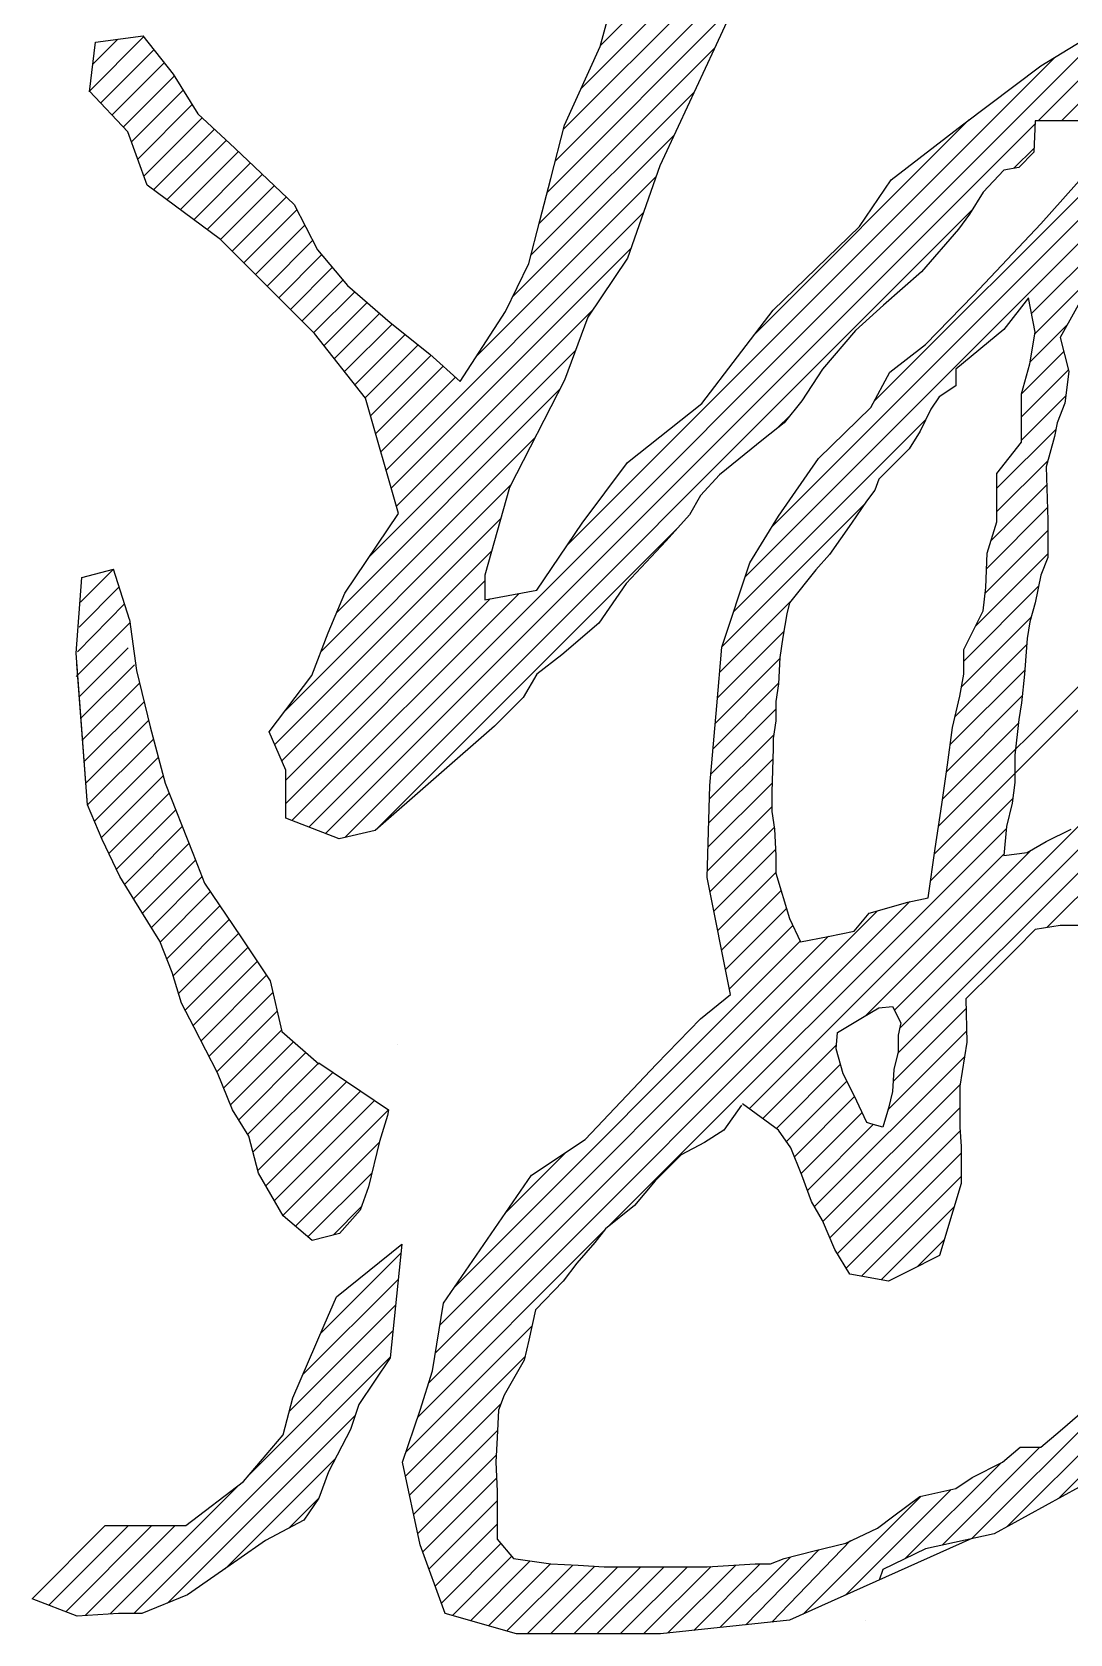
# Model space of a CAD drawing. Extents: x 14207793 to 14719554, y -1675802 to -1228715.
# Drawn here: x 14265705.3 to 14265883, y -1297137 to -1296862.8 of the extents above; entities that cross this region are included whole.
import ezdxf

# ---------------------------------------------------------------- set-up
doc = ezdxf.new("R2010")
doc.units = 0
doc.header["$LTSCALE"] = 500
doc.header["$MEASUREMENT"] = 0
doc.layers.get('0').update_dxf_attribs({"linetype": 'CONTINUOUS'})

# ---------------------------------------------------------------- blocks, each defined once
blk = doc.blocks.new('whb')
at = {"color": 6, "ltscale": 0.333333}
for p, q in [((7937600.45, -471237.18, -6886.04), (7937736.3, -471101.33, -6886.04)), ((7937622.87, -471209.62, -6886.04), (7937733.48, -471099.02, -6886.04)), ((7937562.57, -471131.32, -6886.04), (7937589.14, -471104.75, -6886.04)), ((7937558.34, -471140.69, -6886.04), (7937591.22, -471107.8, -6886.04)), ((7937664.19, -471147.78, -6886.04), (7937705.67, -471106.3, -6886.04)), ((7937554.42, -471149.74, -6886.04), (7937593.31, -471110.85, -6886.04)), ((7937552.63, -471156.66, -6886.04), (7937593.32, -471115.97, -6886.04)), ((7937659.05, -471147.78, -6886.04), (7937690.44, -471116.39, -6886.04)), ((7937562.54, -471131.44, -6886.04), (7937565.91, -471119.06, -6886.04)), ((7937550.85, -471163.58, -6886.04), (7937592.22, -471122.2, -6886.04)), ((7937592.22, -471122.2, -6886.04), (7937587.64, -471132.05, -6886.04)), ((7937659.64, -471135.68, -6886.04), (7937681.42, -471122.37, -6886.04)), ((7937498.31, -471303.39, -6886.04), (7937676.04, -471125.65, -6886.04)), ((7937449.98, -471141.24, -6886.04), (7937461.94, -471129.28, -6886.04)), ((7937450.02, -471141.45), (7937451.35, -471130.45)), ((7937450.76, -471135.32, -6886.04), (7937456.27, -471129.82, -6886.04)), ((7937451.35, -471130.45), (7937461.82, -471129.11)), ((7937461.8, -471129.11, -6886.04), (7937468.46, -471137.49, -6886.04)), ((7937452.48, -471143.87, -6886.04), (7937464.21, -471132.14, -6886.04)), ((7937549.06, -471170.5, -6886.04), (7937587.76, -471131.8, -6886.04)), ((7937554.68, -471148.74, -6886.04), (7937562.54, -471131.44, -6886.04)), ((7937555.41, -471241.15, -6886.04), (7937662.84, -471133.72, -6886.04)), ((7937587.64, -471132.05, -6886.04), (7937579.72, -471149.08, -6886.04)), ((7937454.98, -471146.51, -6886.04), (7937466.48, -471135, -6886.04)), ((7937468.46, -471137.49, -6886.04), (7937473.9, -471146.27, -6886.04)), ((7937642.4, -471148.69, -6886.04), (7937659.64, -471135.68, -6886.04)), ((7937458.48, -471150.2, -6886.04), (7937449.98, -471141.24, -6886.04)), ((7937457.48, -471149.14, -6886.04), (7937468.71, -471137.9, -6886.04)), ((7937459.29, -471152.46, -6886.04), (7937470.68, -471141.07, -6886.04)), ((7937460.65, -471156.24, -6886.04), (7937472.65, -471144.24, -6886.04)), ((7937547.28, -471177.41, -6886.04), (7937583.3, -471141.4, -6886.04)), ((7937462, -471160.02, -6886.04), (7937474.87, -471147.16, -6886.04)), ((7937473.9, -471146.27, -6886.04), (7937482.07, -471153.83, -6886.04)), ((7937473.9, -471146.27, -6886.04), (7937473.9, -471146.27, -6886.04)), ((7937596.58, -471194.85, -6886.04), (7937643.81, -471147.62, -6886.04)), ((7937658.43, -471147.78, -6886.04), (7937658.13, -471154.74, -6886.04)), ((7937669.92, -471147.78, -6886.04), (7937658.43, -471147.78, -6886.04)), ((7937458.48, -471150.2, -6886.04), (7937458.48, -471150.2, -6886.04)), ((7937462.71, -471162, -6886.04), (7937458.48, -471150.2, -6886.04)), ((7937464.12, -471163.03, -6886.04), (7937477.53, -471149.62, -6886.04)), ((7937502.02, -471304.81, -6886.04), (7937658.4, -471148.43, -6886.04)), ((7937543.24, -471186.59, -6886.04), (7937578.83, -471150.99, -6886.04)), ((7937551.65, -471160.48, -6886.04), (7937554.68, -471148.74, -6886.04)), ((7937554.68, -471148.74, -6886.04), (7937554.68, -471148.74, -6886.04)), ((7937554.68, -471148.74, -6886.04), (7937554.68, -471148.74, -6886.04)), ((7937579.72, -471149.08, -6886.04), (7937575.71, -471157.72, -6886.04)), ((7937579.72, -471149.08, -6886.04), (7937579.72, -471149.08, -6886.04)), ((7937594.48, -471248.28, -6886.04), (7937692.07, -471150.7, -6886.04)), ((7937626.67, -471160.79, -6886.04), (7937642.4, -471148.69, -6886.04)), ((7937467.07, -471165.21, -6886.04), (7937480.2, -471152.09, -6886.04)), ((7937470.03, -471167.4, -6886.04), (7937482.85, -471154.57, -6886.04)), ((7937482.07, -471153.83, -6886.04), (7937495.08, -471166.23, -6886.04)), ((7937482.07, -471153.83, -6886.04), (7937482.07, -471153.83, -6886.04)), ((7937653.7, -471158.26, -6886.04), (7937658.17, -471153.8, -6886.04)), ((7937658.13, -471154.74, -6886.04), (7937654.8, -471158.06, -6886.04)), ((7937657.61, -471190.28, -6886.04), (7937692.86, -471155.04, -6886.04)), ((7937472.98, -471169.58, -6886.04), (7937485.48, -471157.08, -6886.04)), ((7937575.71, -471157.72, -6886.04), (7937568.59, -471178.03, -6886.04)), ((7937575.71, -471157.72, -6886.04), (7937575.71, -471157.72, -6886.04)), ((7937651.47, -471158.67, -6886.04), (7937646.93, -471163.51, -6886.04)), ((7937654.8, -471158.06, -6886.04), (7937651.47, -471158.67, -6886.04)), ((7937651.47, -471158.67, -6886.04), (7937651.47, -471158.67, -6886.04)), ((7937651.47, -471158.67, -6886.04), (7937651.47, -471158.67, -6886.04)), ((7937654.8, -471158.06, -6886.04), (7937654.8, -471158.06, -6886.04)), ((7937478.9, -471173.94, -6886.04), (7937462.71, -471162, -6886.04)), ((7937475.93, -471171.76, -6886.04), (7937488.11, -471159.58, -6886.04)), ((7937478.89, -471173.94, -6886.04), (7937490.73, -471162.09, -6886.04)), ((7937535.3, -471199.66, -6886.04), (7937574.88, -471160.08, -6886.04)), ((7937549.23, -471169.86, -6886.04), (7937551.65, -471160.48, -6886.04)), ((7937619.71, -471171.07, -6886.04), (7937626.67, -471160.79, -6886.04)), ((7937658.38, -471194.65, -6886.04), (7937693.56, -471159.47, -6886.04)), ((7937659.64, -471170.47, -6886.04), (7937669.92, -471158.97, -6886.04)), ((7937481.45, -471176.5, -6886.04), (7937493.36, -471164.59, -6886.04)), ((7937646.93, -471163.51, -6886.04), (7937643.91, -471168.35, -6886.04)), ((7937646.93, -471163.51, -6886.04), (7937646.93, -471163.51, -6886.04)), ((7937484.02, -471179.07, -6886.04), (7937495.68, -471167.4, -6886.04)), ((7937495.08, -471166.23, -6886.04), (7937500.22, -471176.21, -6886.04)), ((7937495.08, -471166.23, -6886.04), (7937495.08, -471166.23, -6886.04)), ((7937506.26, -471305.7, -6886.04), (7937644.4, -471167.56, -6886.04)), ((7937515.36, -471224.73, -6886.04), (7937572.11, -471167.99, -6886.04)), ((7937643.91, -471168.35, -6886.04), (7937641.49, -471171.68, -6886.04)), ((7937643.91, -471168.35, -6886.04), (7937643.91, -471168.35, -6886.04)), ((7937486.59, -471181.64, -6886.04), (7937497.43, -471170.79, -6886.04)), ((7937546.81, -471179.24, -6886.04), (7937549.23, -471169.86, -6886.04)), ((7937600.65, -471189.52, -6886.04), (7937619.71, -471171.07, -6886.04)), ((7937641.49, -471171.68, -6886.04), (7937633.32, -471181.05, -6886.04)), ((7937644.82, -471186.2, -6886.04), (7937659.64, -471170.47, -6886.04)), ((7937489.63, -471184.68, -6886.04), (7937478.9, -471173.94, -6886.04)), ((7937489.15, -471184.2, -6886.04), (7937499.18, -471174.18, -6886.04)), ((7937500.22, -471176.21, -6886.04), (7937506.88, -471184.08, -6886.04)), ((7937500.22, -471176.21, -6886.04), (7937500.22, -471176.21, -6886.04)), ((7937516.51, -471228.72, -6886.04), (7937569.34, -471175.89, -6886.04)), ((7937491.72, -471186.77, -6886.04), (7937501.16, -471177.33, -6886.04)), ((7937541.66, -471189.83, -6886.04), (7937546.81, -471179.24, -6886.04)), ((7937546.81, -471179.24, -6886.04), (7937546.81, -471179.24, -6886.04)), ((7937568.59, -471178.03, -6886.04), (7937559.81, -471191.04, -6886.04)), ((7937568.59, -471178.03, -6886.04), (7937568.59, -471178.03, -6886.04)), ((7937494.29, -471189.34, -6886.04), (7937503.52, -471180.11, -6886.04)), ((7937496.85, -471191.9, -6886.04), (7937505.87, -471182.89, -6886.04)), ((7937633.32, -471181.05, -6886.04), (7937624.98, -471188.44, -6886.04)), ((7937499.62, -471194.67, -6886.04), (7937489.63, -471184.68, -6886.04)), ((7937499.42, -471194.47, -6886.04), (7937508.45, -471185.44, -6886.04)), ((7937506.88, -471184.08, -6886.04), (7937516.25, -471192.25, -6886.04)), ((7937506.88, -471184.08, -6886.04), (7937506.88, -471184.08, -6886.04)), ((7937634.23, -471197.09, -6886.04), (7937644.82, -471186.2, -6886.04)), ((7937644.82, -471186.2, -6886.04), (7937644.82, -471186.2, -6886.04)), ((7937656.92, -471186.8, -6886.04), (7937651.47, -471193.76, -6886.04)), ((7937658.43, -471194.36, -6886.04), (7937656.92, -471186.8, -6886.04)), ((7937669.62, -471185.29, -6886.04), (7937663.87, -471195.57, -6886.04)), ((7937501.71, -471197.32, -6886.04), (7937511.19, -471187.83, -6886.04)), ((7937503.97, -471200.19, -6886.04), (7937513.93, -471190.22, -6886.04)), ((7937517.65, -471232.71, -6886.04), (7937560.83, -471189.53, -6886.04)), ((7937531.68, -471205.25, -6886.04), (7937541.66, -471189.83, -6886.04)), ((7937541.66, -471189.83, -6886.04), (7937541.66, -471189.83, -6886.04)), ((7937584.92, -471210.09, -6886.04), (7937600.65, -471189.52, -6886.04)), ((7937600.65, -471189.52, -6886.04), (7937600.65, -471189.52, -6886.04)), ((7937624.98, -471188.44, -6886.04), (7937618.83, -471193.97, -6886.04)), ((7937506.23, -471203.06, -6886.04), (7937516.7, -471192.6, -6886.04)), ((7937516.25, -471192.25, -6886.04), (7937525.03, -471199.2, -6886.04)), ((7937516.25, -471192.25, -6886.04), (7937516.25, -471192.25, -6886.04)), ((7937559.81, -471191.04, -6886.04), (7937554.67, -471204.95, -6886.04)), ((7937559.81, -471191.04, -6886.04), (7937559.81, -471191.04, -6886.04)), ((7937618.83, -471193.97, -6886.04), (7937611.54, -471202.53, -6886.04)), ((7937618.83, -471193.97, -6886.04), (7937618.83, -471193.97, -6886.04)), ((7937651.47, -471193.76, -6886.04), (7937640.88, -471202.53, -6886.04)), ((7937657.3, -471200.87, -6886.04), (7937665.5, -471192.67, -6886.04)), ((7937499.62, -471194.67, -6886.04), (7937499.62, -471194.67, -6886.04)), ((7937510.81, -471208.88, -6886.04), (7937499.62, -471194.67, -6886.04)), ((7937508.49, -471205.94, -6886.04), (7937519.56, -471194.87, -6886.04)), ((7937510.75, -471208.81, -6886.04), (7937522.42, -471197.14, -6886.04)), ((7937626.36, -471203.14, -6886.04), (7937634.23, -471197.09, -6886.04)), ((7937657.22, -471201.32, -6886.04), (7937658.43, -471194.36, -6886.04)), ((7937663.87, -471195.57, -6886.04), (7937665.84, -471203.06, -6886.04)), ((7937663.87, -471195.57, -6886.04), (7937663.87, -471195.57, -6886.04)), ((7937511.76, -471243.73, -6886.04), (7937557.09, -471198.4, -6886.04)), ((7937511.93, -471212.77, -6886.04), (7937525.27, -471199.42, -6886.04)), ((7937525.03, -471199.2, -6886.04), (7937531.68, -471205.25, -6886.04)), ((7937525.03, -471199.2, -6886.04), (7937525.03, -471199.2, -6886.04)), ((7937655.43, -471207.86, -6886.04), (7937664.68, -471198.62, -6886.04)), ((7937513.07, -471216.75, -6886.04), (7937527.96, -471201.87, -6886.04)), ((7937514.22, -471220.74, -6886.04), (7937530.65, -471204.31, -6886.04)), ((7937611.54, -471202.53, -6886.04), (7937607, -471209.49, -6886.04)), ((7937622.18, -471210.92, -6886.04), (7937626.36, -471203.14, -6886.04)), ((7937626.36, -471203.14, -6886.04), (7937626.36, -471203.14, -6886.04)), ((7937640.88, -471202.53, -6886.04), (7937640.88, -471206.16, -6886.04)), ((7937655.4, -471207.98, -6886.04), (7937657.22, -471201.32, -6886.04)), ((7937655.4, -471213.03, -6886.04), (7937665.74, -471202.69, -6886.04)), ((7937665.84, -471203.06, -6886.04), (7937664.9, -471209.98, -6886.04)), ((7937504.49, -471256.13, -6886.04), (7937553.61, -471207.01, -6886.04)), ((7937531.68, -471205.25, -6886.04), (7937531.68, -471205.25, -6886.04)), ((7937554.67, -471204.95, -6886.04), (7937542.57, -471228.55, -6886.04)), ((7937554.67, -471204.95, -6886.04), (7937554.67, -471204.95, -6886.04)), ((7937640.88, -471206.16, -6886.04), (7937637.25, -471208.58, -6886.04)), ((7937655.4, -471213.72, -6886.04), (7937655.4, -471207.98, -6886.04)), ((7937510.81, -471208.88, -6886.04), (7937510.81, -471208.88, -6886.04)), ((7937518.12, -471234.34, -6886.04), (7937510.81, -471208.88, -6886.04)), ((7937568.59, -471223.1, -6886.04), (7937584.92, -471210.09, -6886.04)), ((7937607, -471209.49, -6886.04), (7937603.07, -471214.33, -6886.04)), ((7937610.63, -471222.19, -6886.04), (7937622.18, -471210.92, -6886.04)), ((7937635.44, -471211.3, -6886.04), (7937633.02, -471216.14, -6886.04)), ((7937637.25, -471208.58, -6886.04), (7937635.44, -471211.3, -6886.04)), ((7937655.4, -471218.16, -6886.04), (7937665.11, -471208.46, -6886.04)), ((7937664.9, -471209.98, -6886.04), (7937663.27, -471214.33, -6886.04)), ((7937591.94, -471255.96, -6886.04), (7937634.28, -471213.62, -6886.04)), ((7937603.07, -471214.33, -6886.04), (7937598.53, -471217.96, -6886.04)), ((7937601.56, -471215.54, -6886.04), (7937604.38, -471212.71, -6886.04)), ((7937655.4, -471218.56, -6886.04), (7937655.4, -471213.72, -6886.04)), ((7937663.27, -471214.33, -6886.04), (7937662.66, -471217.35, -6886.04)), ((7937501.06, -471264.7, -6886.04), (7937548.21, -471217.55, -6886.04)), ((7937598.53, -471217.96, -6886.04), (7937588.85, -471225.82, -6886.04)), ((7937633.02, -471216.14, -6886.04), (7937630.6, -471220.08, -6886.04)), ((7937649.96, -471228.74, -6886.04), (7937662.99, -471215.71, -6886.04)), ((7937649.96, -471225.52, -6886.04), (7937655.4, -471218.56, -6886.04)), ((7937662.66, -471217.35, -6886.04), (7937660.85, -471224.01, -6886.04)), ((7937601.86, -471234.9, -6886.04), (7937610.63, -471222.19, -6886.04)), ((7937610.63, -471222.19, -6886.04), (7937610.63, -471222.19, -6886.04)), ((7937630.6, -471220.08, -6886.04), (7937623.94, -471226.73, -6886.04)), ((7937558.6, -471236.41, -6886.04), (7937568.59, -471223.1, -6886.04)), ((7937568.59, -471223.1, -6886.04), (7937568.59, -471223.1, -6886.04)), ((7937588.85, -471225.82, -6886.04), (7937584.62, -471230.36, -6886.04)), ((7937649.96, -471233.87, -6886.04), (7937661.23, -471222.6, -6886.04)), ((7937649.96, -471230.66, -6886.04), (7937649.96, -471225.52, -6886.04)), ((7937660.85, -471224.01, -6886.04), (7937661.15, -471235.81, -6886.04)), ((7937493.14, -471277.76, -6886.04), (7937542.81, -471228.09, -6886.04)), ((7937542.57, -471228.55, -6886.04), (7937537.13, -471247.91, -6886.04)), ((7937542.57, -471228.55, -6886.04), (7937542.57, -471228.55, -6886.04)), ((7937623.04, -471229.15, -6886.04), (7937621.22, -471231.57, -6886.04)), ((7937623.94, -471226.73, -6886.04), (7937623.04, -471229.15, -6886.04)), ((7937648.69, -471240.28, -6886.04), (7937660.95, -471228.02, -6886.04)), ((7937584.62, -471230.36, -6886.04), (7937582.2, -471234.6, -6886.04)), ((7937589.4, -471263.63, -6886.04), (7937620.69, -471232.34, -6886.04)), ((7937621.22, -471231.57, -6886.04), (7937617.89, -471236.41, -6886.04)), ((7937649.96, -471236.11, -6886.04), (7937649.96, -471230.66, -6886.04)), ((7937490.84, -471285.19, -6886.04), (7937540.65, -471235.38, -6886.04)), ((7937506.27, -471251.84, -6886.04), (7937518.12, -471234.34, -6886.04)), ((7937548.62, -471251.23, -6886.04), (7937558.6, -471236.41, -6886.04)), ((7937582.2, -471234.6, -6886.04), (7937577.06, -471240.34, -6886.04)), ((7937595.51, -471245.18, -6886.04), (7937601.86, -471234.9, -6886.04)), ((7937617.89, -471236.41, -6886.04), (7937613.05, -471243.37, -6886.04)), ((7937647.71, -471246.39, -6886.04), (7937661.08, -471233.02, -6886.04)), ((7937647.84, -471243.07, -6886.04), (7937649.96, -471236.11, -6886.04)), ((7937661.15, -471235.81, -6886.04), (7937661.15, -471243.97, -6886.04)), ((7937512.96, -471304.13, -6886.04), (7937579.63, -471237.47, -6886.04)), ((7937647.4, -471251.84, -6886.04), (7937661.15, -471238.08, -6886.04)), ((7937492.38, -471288.79, -6886.04), (7937538.64, -471242.52, -6886.04)), ((7937512.62, -471242.46, -6886.04), (7937512.62, -471242.46, -6886.04)), ((7937577.06, -471240.34, -6886.04), (7937568.28, -471249.72, -6886.04)), ((7937613.05, -471243.37, -6886.04), (7937610.03, -471246.7, -6886.04)), ((7937645.27, -471259.1, -6886.04), (7937661.15, -471243.22, -6886.04)), ((7937647.54, -471250.63, -6886.04), (7937647.84, -471243.07, -6886.04)), ((7937448.03, -471253.85, -6886.04), (7937455.29, -471246.59, -6886.04)), ((7937448.36, -471248.39, -6886.04), (7937455.29, -471246.59, -6886.04)), ((7937458.82, -471257.66, -6886.04), (7937455.29, -471246.59, -6886.04)), ((7937589.36, -471263.75, -6886.04), (7937595.51, -471245.18, -6886.04)), ((7937610.03, -471246.7, -6886.04), (7937604.28, -471253.96, -6886.04)), ((7937661.15, -471243.97, -6886.04), (7937659.64, -471247.91, -6886.04)), ((7937447.05, -471265.1, -6886.04), (7937448.36, -471248.39, -6886.04)), ((7937447.71, -471259.31, -6886.04), (7937456.53, -471250.48, -6886.04)), ((7937448.36, -471248.39, -6886.04), (7937448.36, -471248.39, -6886.04)), ((7937493.26, -471293.03, -6886.04), (7937537.13, -471249.17, -6886.04)), ((7937537.13, -471247.91, -6886.04), (7937537.13, -471253.35, -6886.04)), ((7937537.13, -471247.91, -6886.04), (7937537.13, -471247.91, -6886.04)), ((7937568.28, -471249.72, -6886.04), (7937562.23, -471258.49, -6886.04)), ((7937637.11, -471303.19, -6886.04), (7937690.07, -471250.23, -6886.04)), ((7937642.7, -471266.8, -6886.04), (7937659.15, -471250.35, -6886.04)), ((7937646.93, -471255.77, -6886.04), (7937647.54, -471250.63, -6886.04)), ((7937659.64, -471247.91, -6886.04), (7937658.43, -471253.96, -6886.04)), ((7937659.64, -471247.91, -6886.04), (7937659.64, -471247.91, -6886.04)), ((7937447.39, -471264.76, -6886.04), (7937457.7, -471254.17, -6886.04)), ((7937493.26, -471298.16, -6886.04), (7937538.29, -471253.14, -6886.04)), ((7937494.6, -471301.96, -6886.04), (7937544.59, -471251.98, -6886.04)), ((7937502.64, -471260.61, -6886.04), (7937506.27, -471251.84, -6886.04)), ((7937537.13, -471253.35, -6886.04), (7937548.62, -471251.23, -6886.04)), ((7937588.88, -471269.28, -6886.04), (7937604.55, -471253.61, -6886.04)), ((7937604.28, -471253.96, -6886.04), (7937603.68, -471256.38, -6886.04)), ((7937636.19, -471309.25, -6886.04), (7937694.54, -471250.9, -6886.04)), ((7937658.43, -471253.96, -6886.04), (7937657.22, -471258.19, -6886.04)), ((7937458.82, -471257.66, -6886.04), (7937460.34, -471268.9, -6886.04)), ((7937603.68, -471256.38, -6886.04), (7937602.77, -471261.52, -6886.04)), ((7937642.18, -471272.46, -6886.04), (7937657.53, -471257.11, -6886.04)), ((7937642.7, -471264.24, -6886.04), (7937646.93, -471255.77, -6886.04)), ((7937447.06, -471270.22, -6886.04), (7937458.91, -471258.37, -6886.04)), ((7937499.01, -471269.99, -6886.04), (7937502.64, -471260.61, -6886.04)), ((7937502.64, -471260.61, -6886.04), (7937502.64, -471260.61, -6886.04)), ((7937562.23, -471258.49, -6886.04), (7937554.07, -471265.45, -6886.04)), ((7937562.23, -471258.49, -6886.04), (7937562.23, -471258.49, -6886.04)), ((7937588.4, -471274.9, -6886.04), (7937602.98, -471260.32, -6886.04)), ((7937657.22, -471258.19, -6886.04), (7937656.61, -471261.82, -6886.04)), ((7937447.78, -471274.64, -6886.04), (7937458.53, -471263.88, -6886.04)), ((7937588.25, -471276.64, -6886.04), (7937589.36, -471263.75, -6886.04)), ((7937589.36, -471263.75, -6886.04), (7937589.36, -471263.75, -6886.04)), ((7937602.77, -471261.52, -6886.04), (7937602.16, -471266.06, -6886.04)), ((7937640.76, -471279.01, -6886.04), (7937656.5, -471263.27, -6886.04)), ((7937642.7, -471269.69, -6886.04), (7937642.7, -471264.24, -6886.04)), ((7937656.61, -471261.82, -6886.04), (7937656.31, -471265.75, -6886.04)), ((7937449.59, -471298.49, -6886.04), (7937447.05, -471265.1, -6886.04)), ((7937449.59, -471298.49, -6886.04), (7937447.23, -471267.42, -6886.04)), ((7937448.14, -471279.41, -6886.04), (7937459.9, -471267.65, -6886.04)), ((7937554.07, -471265.45, -6886.04), (7937548.62, -471269.69, -6886.04)), ((7937587.92, -471280.52, -6886.04), (7937602.15, -471266.28, -6886.04)), ((7937602.16, -471266.06, -6886.04), (7937601.86, -471271.8, -6886.04)), ((7937656.31, -471265.75, -6886.04), (7937656.01, -471269.69, -6886.04)), ((7937448.5, -471284.18, -6886.04), (7937461.02, -471271.66, -6886.04)), ((7937460.34, -471268.9, -6886.04), (7937463.37, -471281.3, -6886.04)), ((7937489.63, -471282.39, -6886.04), (7937499.01, -471269.99, -6886.04)), ((7937548.62, -471269.69, -6886.04), (7937545.6, -471274.83, -6886.04)), ((7937587.43, -471286.14, -6886.04), (7937601.87, -471271.7, -6886.04)), ((7937601.86, -471271.8, -6886.04), (7937601.26, -471275.74, -6886.04)), ((7937639.68, -471285.22, -6886.04), (7937656.08, -471268.83, -6886.04)), ((7937641.79, -471274.53, -6886.04), (7937642.7, -471269.69, -6886.04)), ((7937656.01, -471269.69, -6886.04), (7937655.4, -471276.04, -6886.04)), ((7937545.6, -471274.83, -6886.04), (7937539.24, -471281.18, -6886.04)), ((7937545.6, -471274.83, -6886.04), (7937545.6, -471274.83, -6886.04)), ((7937638.86, -471291.18, -6886.04), (7937655.55, -471274.48, -6886.04)), ((7937640.2, -471281.47, -6886.04), (7937641.79, -471274.53, -6886.04)), ((7937448.86, -471288.95, -6886.04), (7937462.03, -471275.79, -6886.04)), ((7937586.74, -471294.19, -6886.04), (7937588.25, -471276.64, -6886.04)), ((7937586.95, -471291.75, -6886.04), (7937601.26, -471277.44, -6886.04)), ((7937601.26, -471275.74, -6886.04), (7937601.26, -471279.97, -6886.04)), ((7937655.4, -471276.04, -6886.04), (7937654.8, -471279.67, -6886.04)), ((7937449.23, -471293.72, -6886.04), (7937463.03, -471279.92, -6886.04)), ((7937463.37, -471281.3, -6886.04), (7937466.7, -471293.7, -6886.04)), ((7937489.63, -471282.39, -6886.04), (7937489.63, -471282.39, -6886.04)), ((7937489.63, -471282.39, -6886.04), (7937489.63, -471282.39, -6886.04)), ((7937493.26, -471290.86, -6886.04), (7937489.63, -471282.39, -6886.04)), ((7937539.24, -471281.18, -6886.04), (7937512.96, -471304.13, -6886.04)), ((7937601.26, -471279.97, -6886.04), (7937600.65, -471283.9, -6886.04)), ((7937638.04, -471297.13, -6886.04), (7937654.71, -471280.46, -6886.04)), ((7937639.07, -471289.65, -6886.04), (7937640.2, -471281.47, -6886.04)), ((7937654.8, -471279.67, -6886.04), (7937653.89, -471287.53, -6886.04)), ((7937654.8, -471279.67, -6886.04), (7937654.8, -471279.67, -6886.04)), ((7937449.59, -471298.49, -6886.04), (7937464.09, -471283.99, -6886.04)), ((7937586.65, -471297.19, -6886.04), (7937600.78, -471283.05, -6886.04)), ((7937600.65, -471283.9, -6886.04), (7937600.65, -471286.02, -6886.04)), ((7937627.38, -471343.72, -6886.04), (7937688.32, -471282.79, -6886.04)), ((7937451.11, -471302.11, -6886.04), (7937465.18, -471288.04, -6886.04)), ((7937586.49, -471302.48, -6886.04), (7937600.58, -471288.39, -6886.04)), ((7937600.65, -471286.02, -6886.04), (7937600.35, -471295.7, -6886.04)), ((7937628.52, -471347.72, -6886.04), (7937689.62, -471286.62, -6886.04)), ((7937653.89, -471287.53, -6886.04), (7937653.89, -471293.58, -6886.04)), ((7937653.89, -471287.53, -6886.04), (7937653.89, -471287.53, -6886.04)), ((7937660.98, -471325.53, -6886.04), (7937697.77, -471288.74, -6886.04)), ((7937452.62, -471305.73, -6886.04), (7937466.26, -471292.09, -6886.04)), ((7937493.26, -471301.45, -6886.04), (7937493.26, -471290.86, -6886.04)), ((7937628.08, -471353.29, -6886.04), (7937690.92, -471290.45, -6886.04)), ((7937637.86, -471298.42, -6886.04), (7937639.07, -471289.65, -6886.04)), ((7937454.28, -471309.21, -6886.04), (7937467.57, -471295.92, -6886.04)), ((7937466.7, -471293.7, -6886.04), (7937472.75, -471309.13, -6886.04)), ((7937586.13, -471314.46, -6886.04), (7937586.74, -471294.19, -6886.04)), ((7937586.33, -471307.77, -6886.04), (7937600.41, -471293.69, -6886.04)), ((7937600.35, -471295.7, -6886.04), (7937600.35, -471299.94, -6886.04)), ((7937653.89, -471293.58, -6886.04), (7937653.29, -471298.12, -6886.04)), ((7937653.89, -471293.58, -6886.04), (7937653.89, -471293.58, -6886.04)), ((7937452.78, -471306.1, -6886.04), (7937449.59, -471298.49, -6886.04)), ((7937455.94, -471312.67, -6886.04), (7937469.01, -471299.61, -6886.04)), ((7937586.17, -471313.06, -6886.04), (7937600.35, -471298.89, -6886.04)), ((7937600.35, -471299.94, -6886.04), (7937600.95, -471303.87, -6886.04)), ((7937635.36, -471315.21, -6886.04), (7937653.42, -471297.15, -6886.04)), ((7937636.35, -471308.1, -6886.04), (7937637.86, -471298.42, -6886.04)), ((7937653.29, -471298.12, -6886.04), (7937652.08, -471303.26, -6886.04)), ((7937653.29, -471298.12, -6886.04), (7937653.29, -471298.12, -6886.04)), ((7937457.77, -471315.98, -6886.04), (7937470.46, -471303.29, -6886.04)), ((7937505.06, -471305.99, -6886.04), (7937493.26, -471301.45, -6886.04)), ((7937502.02, -471304.81, -6886.04), (7937505.06, -471301.77, -6886.04)), ((7937586.76, -471317.61, -6886.04), (7937600.89, -471303.47, -6886.04)), ((7937652.08, -471303.26, -6886.04), (7937651.47, -471309.62, -6886.04)), ((7937652.08, -471303.26, -6886.04), (7937652.08, -471303.26, -6886.04)), ((7937456.71, -471314.27, -6886.04), (7937452.78, -471306.1, -6886.04)), ((7937459.72, -471319.16, -6886.04), (7937471.9, -471306.98, -6886.04)), ((7937512.96, -471304.13, -6886.04), (7937505.06, -471305.99, -6886.04)), ((7937564.07, -471391.63, -6886.04), (7937652.04, -471303.67, -6886.04)), ((7937600.95, -471303.87, -6886.04), (7937601.26, -471309.62, -6886.04)), ((7937656.61, -471309.01, -6886.04), (7937660.85, -471306.59, -6886.04)), ((7937660.85, -471306.59, -6886.04), (7937666.29, -471303.87, -6886.04)), ((7937660.85, -471306.59, -6886.04), (7937660.85, -471306.59, -6886.04)), ((7937472.75, -471309.13, -6886.04), (7937475.33, -471315.72, -6886.04)), ((7937587.61, -471321.89, -6886.04), (7937601.19, -471308.31, -6886.04)), ((7937595.39, -471365.44, -6886.04), (7937651.5, -471309.34, -6886.04)), ((7937601.26, -471309.62, -6886.04), (7937601.26, -471313.55, -6886.04)), ((7937621.15, -471344.82, -6886.04), (7937657.42, -471308.55, -6886.04)), ((7937634.83, -471318.99, -6886.04), (7937636.35, -471308.1, -6886.04)), ((7937651.47, -471309.62, -6886.04), (7937656.61, -471309.01, -6886.04)), ((7937651.47, -471309.62, -6886.04), (7937651.47, -471309.62, -6886.04)), ((7937656.61, -471309.01, -6886.04), (7937656.61, -471309.01, -6886.04)), ((7937461.68, -471322.34, -6886.04), (7937473.35, -471310.67, -6886.04)), ((7937588.47, -471326.17, -6886.04), (7937601.26, -471313.38, -6886.04)), ((7937601.26, -471313.55, -6886.04), (7937604.28, -471323.53, -6886.04)), ((7937461.55, -471322.14, -6886.04), (7937456.71, -471314.27, -6886.04)), ((7937463.64, -471325.51, -6886.04), (7937474.8, -471314.36, -6886.04)), ((7937465.57, -471328.71, -6886.04), (7937476.63, -471317.65, -6886.04)), ((7937475.33, -471315.72, -6886.04), (7937483.33, -471327.58, -6886.04)), ((7937591.27, -471340.26, -6886.04), (7937586.13, -471314.46, -6886.04)), ((7937589.32, -471330.45, -6886.04), (7937602.41, -471317.36, -6886.04)), ((7937467.02, -471332.4, -6886.04), (7937478.7, -471320.72, -6886.04)), ((7937524.77, -471425.8, -6886.04), (7937630.76, -471319.81, -6886.04)), ((7937621.83, -471322.32, -6886.04), (7937630.3, -471319.9, -6886.04)), ((7937630.3, -471319.9, -6886.04), (7937634.83, -471318.99, -6886.04)), ((7937630.3, -471319.9, -6886.04), (7937630.3, -471319.9, -6886.04)), ((7937634.83, -471318.99, -6886.04), (7937634.83, -471318.99, -6886.04)), ((7937465.49, -471328.49, -6886.04), (7937461.55, -471322.14, -6886.04)), ((7937468.42, -471336.13, -6886.04), (7937480.77, -471323.78, -6886.04)), ((7937526.24, -471419.2, -6886.04), (7937623.63, -471321.8, -6886.04)), ((7937590.17, -471334.73, -6886.04), (7937603.61, -471321.3, -6886.04)), ((7937604.28, -471323.53, -6886.04), (7937606.7, -471328.67, -6886.04)), ((7937604.28, -471323.53, -6886.04), (7937604.28, -471323.53, -6886.04)), ((7937618.51, -471326.31, -6886.04), (7937621.83, -471322.32, -6886.04)), ((7937621.83, -471322.32, -6886.04), (7937621.83, -471322.32, -6886.04)), ((7937469.63, -471340.06, -6886.04), (7937482.84, -471326.85, -6886.04)), ((7937483.33, -471327.58, -6886.04), (7937489.85, -471337.24, -6886.04)), ((7937527.26, -471413.05, -6886.04), (7937612.86, -471327.44, -6886.04)), ((7937591.03, -471339.01, -6886.04), (7937604.99, -471325.04, -6886.04)), ((7937606.7, -471328.67, -6886.04), (7937612.75, -471327.46, -6886.04)), ((7937612.75, -471327.46, -6886.04), (7937618.51, -471326.31, -6886.04)), ((7937658.43, -471325.95, -6886.04), (7937654.19, -471330.19, -6886.04)), ((7937663.87, -471325.04, -6886.04), (7937658.43, -471325.95, -6886.04)), ((7937658.43, -471325.95, -6886.04), (7937658.43, -471325.95, -6886.04)), ((7937663.87, -471325.04, -6886.04), (7937663.87, -471325.04, -6886.04)), ((7937668.71, -471325.04, -6886.04), (7937663.87, -471325.04, -6886.04)), ((7937468.21, -471335.45, -6886.04), (7937465.49, -471328.49, -6886.04)), ((7937471.09, -471343.74, -6886.04), (7937484.91, -471329.91, -6886.04)), ((7937530.51, -471404.66, -6886.04), (7937606.64, -471328.53, -6886.04)), ((7937606.7, -471328.67, -6886.04), (7937606.7, -471328.67, -6886.04)), ((7937606.7, -471328.67, -6886.04), (7937606.7, -471328.67, -6886.04)), ((7937654.19, -471330.19, -6886.04), (7937649.35, -471335.03, -6886.04)), ((7937654.19, -471330.19, -6886.04), (7937654.19, -471330.19, -6886.04)), ((7937654.19, -471330.19, -6886.04), (7937654.19, -471330.19, -6886.04)), ((7937663.62, -471451.23, -6886.04), (7937784.68, -471330.16, -6886.04)), ((7937472.83, -471347.12, -6886.04), (7937486.98, -471332.98, -6886.04)), ((7937649.35, -471335.03, -6886.04), (7937643.15, -471341.23, -6886.04)), ((7937649.35, -471335.03, -6886.04), (7937649.35, -471335.03, -6886.04)), ((7937470.26, -471342.14, -6886.04), (7937468.21, -471335.45, -6886.04)), ((7937474.58, -471350.51, -6886.04), (7937489.04, -471336.04, -6886.04)), ((7937489.85, -471337.24, -6886.04), (7937492.41, -471348.45, -6886.04)), ((7937473.05, -471347.55, -6886.04), (7937470.26, -471342.14, -6886.04)), ((7937476.32, -471353.9, -6886.04), (7937490.43, -471339.79, -6886.04)), ((7937584.62, -471345.61, -6886.04), (7937591.27, -471340.26, -6886.04)), ((7937643.15, -471341.23, -6886.04), (7937643.3, -471350.76, -6886.04)), ((7937643.15, -471341.23, -6886.04), (7937643.15, -471341.23, -6886.04)), ((7937478.07, -471357.29, -6886.04), (7937491.39, -471343.97, -6886.04)), ((7937574.94, -471355.6, -6886.04), (7937584.62, -471345.61, -6886.04)), ((7937614.87, -471348.64, -6886.04), (7937620.31, -471345.31, -6886.04)), ((7937620.31, -471345.31, -6886.04), (7937623.94, -471343.19, -6886.04)), ((7937620.31, -471345.31, -6886.04), (7937620.31, -471345.31, -6886.04)), ((7937623.94, -471343.19, -6886.04), (7937626.97, -471342.89, -6886.04)), ((7937623.94, -471343.19, -6886.04), (7937623.94, -471343.19, -6886.04)), ((7937626.97, -471342.89, -6886.04), (7937628.78, -471346.52, -6886.04)), ((7937626.97, -471342.89, -6886.04), (7937626.97, -471342.89, -6886.04)), ((7937626.97, -471342.89, -6886.04), (7937626.97, -471342.89, -6886.04)), ((7937627.11, -471359.4, -6886.04), (7937643.19, -471343.32, -6886.04)), ((7937478.19, -471357.53, -6886.04), (7937473.05, -471347.55, -6886.04)), ((7937479.57, -471360.92, -6886.04), (7937492.34, -471348.15, -6886.04)), ((7937492.41, -471348.45, -6886.04), (7937500.58, -471355.53, -6886.04)), ((7937492.41, -471348.45, -6886.04), (7937492.41, -471348.45, -6886.04)), ((7937614.57, -471352.27, -6886.04), (7937614.87, -471348.64, -6886.04)), ((7937625.94, -471365.7, -6886.04), (7937643.27, -471348.37, -6886.04)), ((7937628.78, -471346.52, -6886.04), (7937628.18, -471349.24, -6886.04)), ((7937628.18, -471349.24, -6886.04), (7937628.18, -471352.87, -6886.04)), ((7937481.06, -471364.56, -6886.04), (7937494.96, -471350.66, -6886.04)), ((7937517.87, -471351.32, -6886.04), (7937517.87, -471351.32, -6886.04)), ((7937598.37, -471367.6, -6886.04), (7937614.65, -471351.33, -6886.04)), ((7937614.57, -471352.27, -6886.04), (7937614.57, -471352.27, -6886.04)), ((7937616.08, -471357.71, -6886.04), (7937614.57, -471352.27, -6886.04)), ((7937628.18, -471352.87, -6886.04), (7937627.27, -471356.81, -6886.04)), ((7937643.3, -471350.76, -6886.04), (7937641.79, -471360.44, -6886.04)), ((7937482.89, -471367.87, -6886.04), (7937497.71, -471353.05, -6886.04)), ((7937484.88, -471371.01, -6886.04), (7937500.36, -471355.53, -6886.04)), ((7937500.54, -471355.35, -6886.04), (7937515.87, -471365.69, -6886.04)), ((7937559.21, -471372.23, -6886.04), (7937574.94, -471355.6, -6886.04)), ((7937574.94, -471355.6, -6886.04), (7937574.94, -471355.6, -6886.04)), ((7937601.36, -471369.75, -6886.04), (7937615.5, -471355.61, -6886.04)), ((7937609.78, -471386.99, -6886.04), (7937642.8, -471353.97, -6886.04)), ((7937481.52, -471365.7, -6886.04), (7937478.19, -471357.53, -6886.04)), ((7937486.06, -471374.96, -6886.04), (7937503.6, -471357.42, -6886.04)), ((7937487.12, -471379.04, -6886.04), (7937506.67, -471359.49, -6886.04)), ((7937603.61, -471372.63, -6886.04), (7937616.89, -471359.34, -6886.04)), ((7937616.08, -471357.71, -6886.04), (7937616.08, -471357.71, -6886.04)), ((7937618.5, -471362.55, -6886.04), (7937616.08, -471357.71, -6886.04)), ((7937627.27, -471356.81, -6886.04), (7937626.97, -471361.65, -6886.04)), ((7937488.89, -471382.4, -6886.04), (7937509.74, -471361.55, -6886.04)), ((7937605.37, -471376, -6886.04), (7937618.6, -471362.77, -6886.04)), ((7937611.63, -471390.28, -6886.04), (7937641.85, -471360.06, -6886.04)), ((7937618.5, -471362.55, -6886.04), (7937618.5, -471362.55, -6886.04)), ((7937621.3, -471368.49, -6886.04), (7937618.5, -471362.55, -6886.04)), ((7937626.97, -471361.65, -6886.04), (7937626.06, -471365.28, -6886.04)), ((7937641.79, -471360.44, -6886.04), (7937641.79, -471369.51, -6886.04)), ((7937641.79, -471360.44, -6886.04), (7937641.79, -471360.44, -6886.04)), ((7937485.15, -471371.44, -6886.04), (7937481.52, -471365.7, -6886.04)), ((7937490.77, -471385.65, -6886.04), (7937512.8, -471363.62, -6886.04)), ((7937492.66, -471388.9, -6886.04), (7937515.87, -471365.69, -6886.04)), ((7937515.7, -471366.91, -6886.04), (7937513.89, -471372.65, -6886.04)), ((7937515.87, -471365.69, -6886.04), (7937515.7, -471366.91, -6886.04)), ((7937593.69, -471364.67, -6886.04), (7937589.76, -471370.12, -6886.04)), ((7937593.91, -471364.37, -6886.04), (7937593.91, -471364.37, -6886.04)), ((7937601.86, -471370.12, -6886.04), (7937593.91, -471364.37, -6886.04)), ((7937606.83, -471379.67, -6886.04), (7937620.24, -471366.26, -6886.04)), ((7937613.17, -471393.87, -6886.04), (7937641.79, -471365.25, -6886.04)), ((7937626.06, -471365.28, -6886.04), (7937624.85, -471369.51, -6886.04)), ((7937589.76, -471370.12, -6886.04), (7937585.53, -471372.84, -6886.04)), ((7937601.86, -471370.12, -6886.04), (7937601.86, -471370.12, -6886.04)), ((7937604.58, -471374.05, -6886.04), (7937601.86, -471370.12, -6886.04)), ((7937608.23, -471383.41, -6886.04), (7937622.73, -471368.91, -6886.04)), ((7937614.82, -471397.35, -6886.04), (7937641.85, -471370.32, -6886.04)), ((7937622.21, -471368.76, -6886.04), (7937621.3, -471368.49, -6886.04)), ((7937624.85, -471369.51, -6886.04), (7937622.21, -471368.76, -6886.04)), ((7937641.79, -471369.51, -6886.04), (7937642.09, -471373.75, -6886.04)), ((7937487.27, -471379.61, -6886.04), (7937485.15, -471371.44, -6886.04)), ((7937495.4, -471391.29, -6886.04), (7937513.84, -471372.85, -6886.04)), ((7937513.89, -471372.65, -6886.04), (7937511.47, -471382.64, -6886.04)), ((7937513.89, -471372.65, -6886.04), (7937513.89, -471372.65, -6886.04)), ((7937547.41, -471380.1, -6886.04), (7937559.21, -471372.23, -6886.04)), ((7937585.53, -471372.84, -6886.04), (7937580.38, -471375.56, -6886.04)), ((7937607, -471380.1, -6886.04), (7937604.58, -471374.05, -6886.04)), ((7937642.09, -471373.75, -6886.04), (7937642.09, -471381.91, -6886.04)), ((7937541.84, -471388.2, -6886.04), (7937554.99, -471375.04, -6886.04)), ((7937580.38, -471375.56, -6886.04), (7937574.64, -471381.31, -6886.04)), ((7937580.38, -471375.56, -6886.04), (7937580.38, -471375.56, -6886.04)), ((7937616.77, -471400.54, -6886.04), (7937642.09, -471375.21, -6886.04)), ((7937492.71, -471388.99, -6886.04), (7937487.27, -471379.61, -6886.04)), ((7937498.16, -471393.66, -6886.04), (7937512.2, -471379.63, -6886.04)), ((7937528.05, -471408.23, -6886.04), (7937547.41, -471380.1, -6886.04)), ((7937609.12, -471385.85, -6886.04), (7937607, -471380.1, -6886.04)), ((7937620.11, -471402.33, -6886.04), (7937642.09, -471380.35, -6886.04)), ((7937511.47, -471382.64, -6886.04), (7937509.65, -471387.78, -6886.04)), ((7937574.64, -471381.31, -6886.04), (7937570.1, -471386.75, -6886.04)), ((7937574.64, -471381.31, -6886.04), (7937574.64, -471381.31, -6886.04)), ((7937642.09, -471381.91, -6886.04), (7937640.28, -471387.96, -6886.04)), ((7937503.68, -471393.28, -6886.04), (7937509.91, -471387.05, -6886.04)), ((7937509.65, -471387.78, -6886.04), (7937505.11, -471392.92, -6886.04)), ((7937509.65, -471387.78, -6886.04), (7937509.65, -471387.78, -6886.04)), ((7937570.1, -471386.75, -6886.04), (7937563.75, -471391.9, -6886.04)), ((7937570.1, -471386.75, -6886.04), (7937570.1, -471386.75, -6886.04)), ((7937611.54, -471390.08, -6886.04), (7937609.12, -471385.85, -6886.04)), ((7937624.47, -471403.1, -6886.04), (7937640.57, -471387.01, -6886.04)), ((7937640.28, -471387.96, -6886.04), (7937637.34, -471397.76, -6886.04)), ((7937492.71, -471388.99, -6886.04), (7937492.71, -471388.99, -6886.04)), ((7937499.06, -471394.43, -6886.04), (7937492.71, -471388.99, -6886.04)), ((7937614.26, -471396.43, -6886.04), (7937611.54, -471390.08, -6886.04)), ((7937505.11, -471392.92, -6886.04), (7937499.06, -471394.43, -6886.04)), ((7937504.45, -471406.88, -6886.04), (7937518.86, -471395.24, -6886.04)), ((7937505.11, -471392.92, -6886.04), (7937505.11, -471392.92, -6886.04)), ((7937518.86, -471395.24, -6886.04), (7937516.28, -471420.34, -6886.04)), ((7937518.86, -471395.24, -6886.04), (7937518.86, -471395.24, -6886.04)), ((7937518.86, -471395.24, -6886.04), (7937518.86, -471395.24, -6886.04)), ((7937522.41, -471433.3, -6886.04), (7937563.5, -471392.2, -6886.04)), ((7937561.33, -471394.92, -6886.04), (7937557.39, -471399.46, -6886.04)), ((7937563.75, -471391.9, -6886.04), (7937561.33, -471394.92, -6886.04)), ((7937632.57, -471400.14, -6886.04), (7937638.37, -471394.34, -6886.04)), ((7937500.97, -471414.9, -6886.04), (7937518.65, -471397.22, -6886.04)), ((7937617.59, -471401.88, -6886.04), (7937614.26, -471396.43, -6886.04)), ((7937637.34, -471397.76, -6886.04), (7937630.3, -471401.27, -6886.04)), ((7937637.34, -471397.76, -6886.04), (7937637.34, -471397.76, -6886.04)), ((7937557.39, -471399.46, -6886.04), (7937554.37, -471403.39, -6886.04)), ((7937617.59, -471401.88, -6886.04), (7937617.59, -471401.88, -6886.04)), ((7937626.06, -471403.39, -6886.04), (7937617.59, -471401.88, -6886.04)), ((7937630.3, -471401.27, -6886.04), (7937626.06, -471403.39, -6886.04)), ((7937497.04, -471423.97, -6886.04), (7937518.07, -471402.94, -6886.04)), ((7937554.37, -471403.39, -6886.04), (7937548.32, -471409.74, -6886.04)), ((7937494.03, -471432.11, -6886.04), (7937517.48, -471408.66, -6886.04)), ((7937501.76, -471413.08, -6886.04), (7937504.45, -471406.88, -6886.04)), ((7937525.58, -471423.18, -6886.04), (7937528.05, -471408.23, -6886.04)), ((7937652.25, -471457.46, -6886.04), (7937700.49, -471409.22, -6886.04)), ((7937548.32, -471409.74, -6886.04), (7937546.81, -471416.4, -6886.04)), ((7937548.32, -471409.74, -6886.04), (7937548.32, -471409.74, -6886.04)), ((7937485.1, -471446.17, -6886.04), (7937516.89, -471414.38, -6886.04)), ((7937494.81, -471429.11, -6886.04), (7937501.76, -471413.08, -6886.04)), ((7937519.74, -471441.1, -6886.04), (7937547.5, -471413.33, -6886.04)), ((7937546.81, -471416.4, -6886.04), (7937545.8, -471420.82, -6886.04)), ((7937519.63, -471446.34, -6886.04), (7937545.99, -471419.98, -6886.04)), ((7937459.81, -471476.6, -6886.04), (7937516.31, -471420.1, -6886.04)), ((7937516.28, -471420.34, -6886.04), (7937509.33, -471430.62, -6886.04)), ((7937522.91, -471431.83, -6886.04), (7937525.58, -471423.18, -6886.04)), ((7937525.58, -471423.18, -6886.04), (7937525.58, -471423.18, -6886.04)), ((7937545.8, -471420.82, -6886.04), (7937543.18, -471425.47, -6886.04)), ((7937543.18, -471425.47, -6886.04), (7937541.36, -471428.5, -6886.04)), ((7937644.45, -471460.13, -6886.04), (7937680.4, -471424.18, -6886.04)), ((7937492.69, -471437.28, -6886.04), (7937494.81, -471429.11, -6886.04)), ((7937509.33, -471430.62, -6886.04), (7937507.51, -471436.07, -6886.04)), ((7937520.55, -471450.56, -6886.04), (7937540.65, -471430.45, -6886.04)), ((7937541.36, -471428.5, -6886.04), (7937540.15, -471431.83, -6886.04)), ((7937467.22, -471474.32, -6886.04), (7937508.53, -471433.01, -6886.04)), ((7937518.98, -471443.32, -6886.04), (7937522.91, -471431.83, -6886.04)), ((7937540.15, -471431.83, -6886.04), (7937539.85, -471437.88, -6886.04)), ((7937663.87, -471436.36, -6886.04), (7937668.21, -471432.65, -6886.04)), ((7937483.92, -471447.56, -6886.04), (7937492.69, -471437.28, -6886.04)), ((7937507.51, -471436.07, -6886.04), (7937502.67, -471445.44, -6886.04)), ((7937521.46, -471454.78, -6886.04), (7937539.93, -471436.31, -6886.04)), ((7937659.64, -471439.99, -6886.04), (7937663.87, -471436.36, -6886.04)), ((7937539.85, -471437.88, -6886.04), (7937539.55, -471443.32, -6886.04)), ((7937539.85, -471437.88, -6886.04), (7937539.85, -471437.88, -6886.04)), ((7937637.87, -471461.58, -6886.04), (7937659.45, -471439.99, -6886.04)), ((7937651.17, -471443.32, -6886.04), (7937655.1, -471439.99, -6886.04)), ((7937655.1, -471439.99, -6886.04), (7937659.64, -471439.99, -6886.04)), ((7937655.1, -471439.99, -6886.04), (7937655.1, -471439.99, -6886.04)), ((7937479.92, -471466.75, -6886.04), (7937504.21, -471442.46, -6886.04)), ((7937518.98, -471443.32, -6886.04), (7937518.98, -471443.32, -6886.04)), ((7937522.91, -471461.47, -6886.04), (7937518.98, -471443.32, -6886.04)), ((7937522.37, -471459, -6886.04), (7937539.63, -471441.74, -6886.04)), ((7937539.55, -471443.32, -6886.04), (7937539.85, -471449.67, -6886.04)), ((7937539.55, -471443.32, -6886.04), (7937539.55, -471443.32, -6886.04)), ((7937629.78, -471464.53, -6886.04), (7937650.81, -471443.5, -6886.04)), ((7937644.51, -471446.65, -6886.04), (7937651.17, -471443.32, -6886.04)), ((7937651.17, -471443.32, -6886.04), (7937651.17, -471443.32, -6886.04)), ((7937454.55, -471476.72, -6886.04), (7937483.06, -471448.22, -6886.04)), ((7937471.21, -471457.24, -6886.04), (7937483.92, -471447.56, -6886.04)), ((7937483.92, -471447.56, -6886.04), (7937483.92, -471447.56, -6886.04)), ((7937502.67, -471445.44, -6886.04), (7937500.55, -471451.19, -6886.04)), ((7937523.47, -471463.03, -6886.04), (7937539.71, -471446.79, -6886.04)), ((7937640.88, -471449.07, -6886.04), (7937644.51, -471446.65, -6886.04)), ((7937644.51, -471446.65, -6886.04), (7937644.51, -471446.65, -6886.04)), ((7937494.1, -471457.7, -6886.04), (7937500.42, -471451.39, -6886.04)), ((7937500.55, -471451.19, -6886.04), (7937497.23, -471456.03, -6886.04)), ((7937524.83, -471466.81, -6886.04), (7937539.85, -471451.79, -6886.04)), ((7937539.85, -471449.67, -6886.04), (7937539.85, -471456.63, -6886.04)), ((7937607.28, -471476.77, -6886.04), (7937633.27, -471450.77, -6886.04)), ((7937616.57, -471472.61, -6886.04), (7937639.89, -471449.29, -6886.04)), ((7937627.27, -471455.12, -6886.04), (7937632.98, -471450.83, -6886.04)), ((7937632.98, -471450.83, -6886.04), (7937640.88, -471449.07, -6886.04)), ((7937668.11, -471448.77, -6886.04), (7937649.35, -471459.05, -6886.04)), ((7937623.64, -471457.84, -6886.04), (7937627.27, -471455.12, -6886.04)), ((7937437.36, -471473.38, -6886.04), (7937453.5, -471457.24, -6886.04)), ((7937441.07, -471474.8, -6886.04), (7937458.63, -471457.24, -6886.04)), ((7937444.77, -471476.23, -6886.04), (7937463.76, -471457.24, -6886.04)), ((7937449.05, -471477.09, -6886.04), (7937468.9, -471457.24, -6886.04)), ((7937453.5, -471457.24, -6886.04), (7937471.21, -471457.24, -6886.04)), ((7937471.21, -471457.24, -6886.04), (7937471.21, -471457.24, -6886.04)), ((7937497.23, -471456.03, -6886.04), (7937488.76, -471460.57, -6886.04)), ((7937526.19, -471470.58, -6886.04), (7937539.85, -471456.92, -6886.04)), ((7937539.85, -471456.63, -6886.04), (7937539.85, -471460.26, -6886.04)), ((7937616.68, -471461.15, -6886.04), (7937623.64, -471457.84, -6886.04)), ((7937488.76, -471460.57, -6886.04), (7937482.71, -471464.8, -6886.04)), ((7937528.35, -471476.6, -6886.04), (7937522.91, -471461.47, -6886.04)), ((7937527.55, -471474.36, -6886.04), (7937540.68, -471461.23, -6886.04)), ((7937539.85, -471460.26, -6886.04), (7937543.48, -471464.5, -6886.04)), ((7937539.85, -471460.26, -6886.04), (7937539.85, -471460.26, -6886.04)), ((7937600.39, -471478.52, -6886.04), (7937617.73, -471460.56, -6886.04)), ((7937644.45, -471460.13, -6886.04), (7937604.28, -471478.11, -6886.04)), ((7937609.73, -471462.83, -6886.04), (7937616.68, -471461.15, -6886.04)), ((7937616.68, -471461.15, -6886.04), (7937616.68, -471461.15, -6886.04)), ((7937634.23, -471462.38, -6886.04), (7937624.85, -471466.92, -6886.04)), ((7937649.35, -471459.05, -6886.04), (7937634.23, -471462.38, -6886.04)), ((7937649.35, -471459.05, -6886.04), (7937649.35, -471459.05, -6886.04)), ((7937482.71, -471464.8, -6886.04), (7937471.64, -471472.55, -6886.04)), ((7937529.98, -471477.06, -6886.04), (7937543.05, -471463.99, -6886.04)), ((7937533.96, -471478.21, -6886.04), (7937547.14, -471465.04, -6886.04)), ((7937537.95, -471479.36, -6886.04), (7937551.61, -471465.7, -6886.04)), ((7937543.48, -471464.5, -6886.04), (7937551.65, -471465.71, -6886.04)), ((7937543.48, -471464.5, -6886.04), (7937543.48, -471464.5, -6886.04)), ((7937551.65, -471465.71, -6886.04), (7937557.7, -471466.01, -6886.04)), ((7937551.65, -471465.71, -6886.04), (7937551.65, -471465.71, -6886.04)), ((7937583.15, -471480.36, -6886.04), (7937597.8, -471465.71, -6886.04)), ((7937586.13, -471466.31, -6886.04), (7937596.72, -471465.71, -6886.04)), ((7937588.9, -471479.74, -6886.04), (7937604.39, -471464.26, -6886.04)), ((7937594.64, -471479.13, -6886.04), (7937610.7, -471462.61, -6886.04)), ((7937596.72, -471465.71, -6886.04), (7937600.05, -471465.71, -6886.04)), ((7937600.05, -471465.71, -6886.04), (7937603.07, -471464.5, -6886.04)), ((7937603.07, -471464.5, -6886.04), (7937609.73, -471462.83, -6886.04)), ((7937541.93, -471480.51, -6886.04), (7937556.49, -471465.95, -6886.04)), ((7937546.44, -471481.13, -6886.04), (7937561.37, -471466.2, -6886.04)), ((7937551.58, -471481.13, -6886.04), (7937566.4, -471466.31, -6886.04)), ((7937556.71, -471481.13, -6886.04), (7937571.53, -471466.31, -6886.04)), ((7937557.7, -471466.01, -6886.04), (7937563.44, -471466.31, -6886.04)), ((7937561.84, -471481.13, -6886.04), (7937576.66, -471466.31, -6886.04)), ((7937563.44, -471466.31, -6886.04), (7937567.07, -471466.31, -6886.04)), ((7937566.98, -471481.13, -6886.04), (7937581.8, -471466.31, -6886.04)), ((7937567.07, -471466.31, -6886.04), (7937572.22, -471466.31, -6886.04)), ((7937572.11, -471481.13, -6886.04), (7937586.98, -471466.26, -6886.04)), ((7937572.22, -471466.31, -6886.04), (7937579.48, -471466.31, -6886.04)), ((7937577.41, -471480.97, -6886.04), (7937592.43, -471465.95, -6886.04)), ((7937579.48, -471466.31, -6886.04), (7937583.11, -471466.31, -6886.04)), ((7937583.11, -471466.31, -6886.04), (7937586.13, -471466.31, -6886.04)), ((7937624.85, -471466.92, -6886.04), (7937624.02, -471469.27, -6886.04)), ((7937471.64, -471472.55, -6886.04), (7937461.53, -471476.6, -6886.04)), ((7937471.64, -471472.55, -6886.04), (7937471.64, -471472.55, -6886.04)), ((7937447.31, -471477.21, -6886.04), (7937437.36, -471473.38, -6886.04)), ((7937456.39, -471476.6, -6886.04), (7937447.31, -471477.21, -6886.04)), ((7937456.39, -471476.6, -6886.04), (7937456.39, -471476.6, -6886.04)), ((7937461.53, -471476.6, -6886.04), (7937456.39, -471476.6, -6886.04)), ((7937528.35, -471476.6, -6886.04), (7937528.35, -471476.6, -6886.04)), ((7937544.08, -471481.13, -6886.04), (7937528.35, -471476.6, -6886.04)), ((7937604.28, -471478.11, -6886.04), (7937575.85, -471481.13, -6886.04)), ((7937620.92, -471478.11, -6886.04), (7937620.92, -471478.11, -6886.04)), ((7937544.08, -471481.13, -6886.04), (7937544.08, -471481.13, -6886.04)), ((7937560.72, -471481.13, -6886.04), (7937544.08, -471481.13, -6886.04)), ((7937560.72, -471481.13, -6886.04), (7937560.72, -471481.13, -6886.04)), ((7937575.85, -471481.13, -6886.04), (7937560.72, -471481.13, -6886.04))]:
    blk.add_line(p, q, dxfattribs=at)

msp = doc.modelspace()

# ---------------------------------------------------------------- block references
at = {"xscale": 0.7769882997348904, "yscale": 0.7769883000636473, "zscale": 0.7769883000000001}
msp.add_blockref('whb', (8098409.31, -930801.63, -19937.72), dxfattribs=at)

doc.saveas('drawing.dxf')
